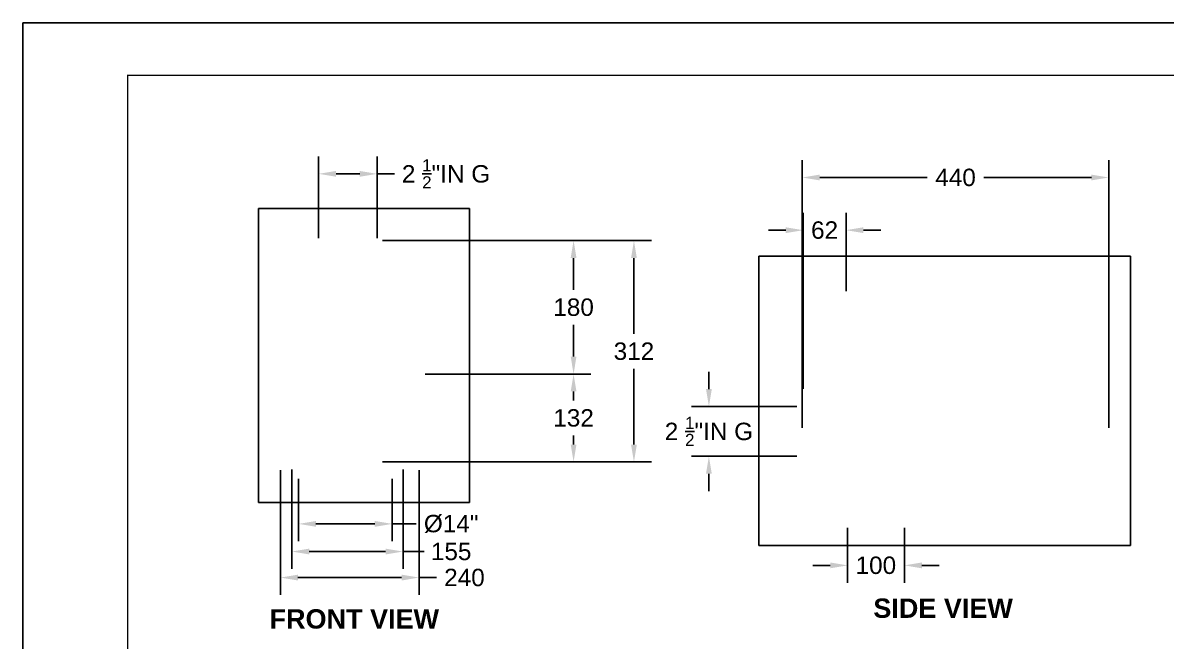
# Model space of a CAD drawing. Header units: millimetres. Extents: x 48.9 to 66.8, y 20.2 to 32.9.
# Drawn here: x 48.91 to 60.74, y 26.52 to 32.91 of the extents above; entities that cross this region are included whole.
import ezdxf

# ---------------------------------------------------------------- set-up
doc = ezdxf.new("R2010")
doc.units = ezdxf.units.MM
doc.header["$MEASUREMENT"] = 0
doc.layers.add('.1', color=1, linetype='Continuous')
doc.layers.add('template', color=7, linetype='Continuous')
doc.styles.add('arial', font='arial.ttf')
doc.dimstyles.get("Standard").update_dxf_attribs({"dimtxt": 0.18, "dimasz": 0.18, "dimexe": 0.18, "dimexo": 0.0625, "dimgap": 0.09, "dimtad": 0, "dimtih": 1, "dimtoh": 1, "dimzin": 0, "dimdsep": 46, "dimtxsty": 'arial', "dimcen": 0.09, "dimadec": 0, "dimazin": 0, "dimtfac": 1, "dimtofl": 0, "dimtmove": 0, "dimatfit": 3, "dimfxl": 1, "dimtolj": 1, "dimtzin": 0, "dimarcsym": 0})
picture_1 = doc.add_image_def('image1.png', size_in_pixel=(492, 383))
picture_2 = doc.add_image_def('image2.png', size_in_pixel=(285, 397))

# ---------------------------------------------------------------- blocks, each defined once
blk = doc.blocks.new('*D1')
at = {"color": 0, "lineweight": -2, "transparency": 16777216}
for p, q in [((56.9840899386046, 29.12467031258106), (56.9840899386046, 30.94510748092937)), ((57.42745858620543, 30.13512515731215), (57.42745858620543, 30.94510748092937)), ((56.8040899386046, 30.76510748092937), (56.6240899386046, 30.76510748092937)), ((57.60745858620543, 30.76510748092937), (57.78745858620543, 30.76510748092937))]:
    blk.add_line(p, q, dxfattribs=at)
at = {"color": 0, "transparency": 16777216}
for points in [[(56.8040899386046, 30.79510748092937), (56.8040899386046, 30.73510748092937), (56.9840899386046, 30.76510748092937)], [(57.60745858620543, 30.79510748092937), (57.60745858620543, 30.73510748092937), (57.42745858620543, 30.76510748092937)]]:
    blk.add_solid(points, dxfattribs=at)
at = {"layer": 'Defpoints', "color": 0, "transparency": 16777216}
for p in [(57.42745858620543, 30.76510748092937), (57.42745858620543, 30.07262515731215), (56.9840899386046, 29.06217031258106)]:
    blk.add_point(p, dxfattribs=at)
at = {"color": 0, "transparency": 16777216, "insert": (57.20577426240501, 30.76510748092937), "char_height": 0.18, "attachment_point": 5, "style": 'arial'}
blk.add_mtext('\\A1;62', dxfattribs=at)
blk = doc.blocks.new('*D2')
at = {"color": 0, "lineweight": -2, "transparency": 16777216}
for p, q in [((56.97530641774381, 28.72180903022901), (56.97530641774381, 31.48966656786195)), ((60.14605032075116, 28.72180903022901), (60.14605032075116, 31.48966656786195)), ((57.15530641774381, 31.30966656786195), (58.26851602272634, 31.30966656786195)), ((59.96605032075116, 31.30966656786195), (58.85284071576863, 31.30966656786195))]:
    blk.add_line(p, q, dxfattribs=at)
at = {"color": 0, "transparency": 16777216}
for points in [[(57.15530641774381, 31.33966656786195), (57.15530641774381, 31.27966656786195), (56.97530641774381, 31.30966656786195)], [(59.96605032075116, 31.33966656786195), (59.96605032075116, 31.27966656786195), (60.14605032075116, 31.30966656786195)]]:
    blk.add_solid(points, dxfattribs=at)
at = {"layer": 'Defpoints', "color": 0, "transparency": 16777216}
for p in [(60.14605032075116, 31.30966656786195), (56.97530641774381, 28.65930903022901), (60.14605032075116, 28.65930903022901)]:
    blk.add_point(p, dxfattribs=at)
at = {"color": 0, "transparency": 16777216, "insert": (58.56067836924748, 31.30966656786195), "char_height": 0.18, "attachment_point": 5, "style": 'arial'}
blk.add_mtext('\\A1;440', dxfattribs=at)
blk = doc.blocks.new('*D3')
at = {"color": 0, "lineweight": -2, "transparency": 16777216}
for p, q in [((57.44388377975167, 27.68694396657173), (57.44388377975167, 27.11926855958011)), ((58.03249443443781, 27.68694396657173), (58.03249443443781, 27.11926855958011)), ((57.26388377975167, 27.29926855958011), (57.08388377975167, 27.29926855958011)), ((58.21249443443781, 27.29926855958011), (58.39249443443781, 27.29926855958011))]:
    blk.add_line(p, q, dxfattribs=at)
at = {"color": 0, "transparency": 16777216}
for points in [[(57.26388377975167, 27.32926855958011), (57.26388377975167, 27.26926855958011), (57.44388377975167, 27.29926855958011)], [(58.21249443443781, 27.32926855958011), (58.21249443443781, 27.26926855958011), (58.03249443443781, 27.29926855958011)]]:
    blk.add_solid(points, dxfattribs=at)
at = {"layer": 'Defpoints', "color": 0, "transparency": 16777216}
for p in [(57.44388377975167, 27.74944396657173), (58.03249443443781, 27.74944396657173), (57.44388377975167, 27.29926855958011)]:
    blk.add_point(p, dxfattribs=at)
at = {"color": 0, "transparency": 16777216, "insert": (57.73629704686658, 27.29926855958011), "char_height": 0.18, "attachment_point": 5, "style": 'arial'}
blk.add_mtext('\\A1;100', dxfattribs=at)
blk = doc.blocks.new('*D4')
at = {"color": 0, "lineweight": -2, "transparency": 16777216}
for p, q in [((56.00891949035805, 29.1218405482962), (56.00891949035805, 29.3018405482962)), ((56.91730641851493, 28.9418405482962), (55.82891949035805, 28.9418405482962)), ((56.91730641851493, 28.42697428822332), (55.82891949035805, 28.42697428822332)), ((56.00891949035805, 28.24697428822332), (56.00891949035805, 28.06697428822332))]:
    blk.add_line(p, q, dxfattribs=at)
at = {"color": 0, "transparency": 16777216}
for points in [[(55.97891949035805, 29.12184054829619), (56.03891949035805, 29.1218405482962), (56.00891949035805, 28.9418405482962)], [(55.97891949035805, 28.24697428822332), (56.03891949035805, 28.24697428822332), (56.00891949035805, 28.42697428822332)]]:
    blk.add_solid(points, dxfattribs=at)
at = {"layer": 'Defpoints', "color": 0, "transparency": 16777216}
for p in [(56.00891949035805, 28.9418405482962), (56.97980641851493, 28.9418405482962), (56.97980641851493, 28.42697428822332)]:
    blk.add_point(p, dxfattribs=at)
at = {"color": 0, "transparency": 16777216, "insert": (56.00891949035804, 28.68440741825973), "char_height": 0.18, "width": 1.259953541146376, "attachment_point": 5, "style": 'arial'}
blk.add_mtext('\\A1;2 {\\H0.7x;\\S1/2;\\H1.42857x;"IN G}', dxfattribs=at)
blk = doc.blocks.new('*D5')
at = {"color": 0, "lineweight": -2, "transparency": 16777216}
for p, q in [((51.57584335635892, 28.28544047568278), (51.57584335635892, 26.99322061874249)), ((53.00962860486106, 28.28544047568278), (53.00962860486106, 26.99322061874249)), ((51.75584335635892, 27.17322061874249), (52.82962860486106, 27.17322061874249)), ((53.00962860486106, 27.17322061874249), (53.18962860486106, 27.17322061874249))]:
    blk.add_line(p, q, dxfattribs=at)
at = {"color": 0, "transparency": 16777216}
for points in [[(51.75584335635892, 27.20322061874249), (51.75584335635892, 27.14322061874249), (51.57584335635892, 27.17322061874249)], [(52.82962860486106, 27.20322061874249), (52.82962860486106, 27.14322061874249), (53.00962860486106, 27.17322061874249)]]:
    blk.add_solid(points, dxfattribs=at)
at = {"layer": 'Defpoints', "color": 0, "transparency": 16777216}
for p in [(51.57584335635892, 28.34794047568278), (53.00962860486106, 28.34794047568278), (53.00962860486106, 27.17322061874249)]:
    blk.add_point(p, dxfattribs=at)
at = {"color": 0, "transparency": 16777216, "insert": (53.47970363896748, 27.17322061874249), "char_height": 0.18, "width": 0.8638112855154783, "attachment_point": 5, "style": 'arial'}
blk.add_mtext('\\A1;240', dxfattribs=at)
blk = doc.blocks.new('*D6')
at = {"color": 0, "lineweight": -2, "transparency": 16777216}
for p, q in [((51.69369594790055, 28.28921035509362), (51.69369594790055, 27.26235662848568)), ((52.84389563636694, 28.28921035509362), (52.84389563636694, 27.26235662848568)), ((51.87369594790055, 27.44235662848568), (52.66389563636694, 27.44235662848568)), ((52.84389563636694, 27.44235662848568), (53.06115412388851, 27.44235662848568))]:
    blk.add_line(p, q, dxfattribs=at)
at = {"color": 0, "transparency": 16777216}
for points in [[(51.87369594790055, 27.47235662848568), (51.87369594790055, 27.41235662848568), (51.69369594790055, 27.44235662848568)], [(52.66389563636694, 27.47235662848568), (52.66389563636694, 27.41235662848568), (52.84389563636694, 27.44235662848568)]]:
    blk.add_solid(points, dxfattribs=at)
at = {"layer": 'Defpoints', "color": 0, "transparency": 16777216}
for p in [(51.69369594790055, 28.35171035509362), (52.84389563636694, 28.35171035509362), (52.84389563636694, 27.44235662848568)]:
    blk.add_point(p, dxfattribs=at)
at = {"color": 0, "transparency": 16777216, "insert": (53.34220460137828, 27.44235662848568), "char_height": 0.18, "attachment_point": 5, "style": 'arial'}
blk.add_mtext('\\A1;155', dxfattribs=at)
blk = doc.blocks.new('*D7')
at = {"color": 0, "lineweight": -2, "transparency": 16777216}
for p, q in [((51.76340368095254, 28.19483363259864), (51.76340368095254, 27.54831370180349)), ((52.73237407162355, 28.19483363259864), (52.73237407162355, 27.54831370180349)), ((51.94340368095254, 27.72831370180349), (52.55237407162355, 27.72831370180349)), ((52.73237407162355, 27.72831370180349), (52.98100645347615, 27.72831370180349))]:
    blk.add_line(p, q, dxfattribs=at)
at = {"color": 0, "transparency": 16777216}
for points in [[(51.94340368095254, 27.75831370180349), (51.94340368095254, 27.69831370180349), (51.76340368095254, 27.72831370180349)], [(52.55237407162355, 27.75831370180349), (52.55237407162355, 27.69831370180349), (52.73237407162355, 27.72831370180349)]]:
    blk.add_solid(points, dxfattribs=at)
at = {"layer": 'Defpoints', "color": 0, "transparency": 16777216}
for p in [(51.76340368095254, 28.25733363259864), (52.73237407162355, 28.25733363259864), (52.73237407162355, 27.72831370180349)]:
    blk.add_point(p, dxfattribs=at)
at = {"color": 0, "transparency": 16777216, "insert": (53.34229567584995, 27.72831370180349), "char_height": 0.18, "width": 0.42, "attachment_point": 5, "style": 'arial'}
blk.add_mtext('\\A1;Ø14"', dxfattribs=at)
blk = doc.blocks.new('*D8')
at = {"color": 0, "lineweight": -2, "transparency": 16777216}
for p, q in [((53.07423396690595, 29.27799663645415), (54.78876345078324, 29.27799663645415)), ((54.60876345078324, 29.09799663645415), (54.60876345078324, 29.00510939789772)), ((54.60876345078324, 28.54829310067827), (54.60876345078324, 28.6411803392347)), ((53.07423396690595, 28.36829310067827), (54.78876345078324, 28.36829310067827))]:
    blk.add_line(p, q, dxfattribs=at)
at = {"color": 0, "transparency": 16777216}
for points in [[(54.57876345078324, 29.09799663645415), (54.63876345078324, 29.09799663645415), (54.60876345078324, 29.27799663645415)], [(54.57876345078324, 28.54829310067827), (54.63876345078324, 28.54829310067827), (54.60876345078324, 28.36829310067827)]]:
    blk.add_solid(points, dxfattribs=at)
at = {"layer": 'Defpoints', "color": 0, "transparency": 16777216}
for p in [(53.01173396690595, 29.27799663645415), (54.60876345078324, 29.27799663645415), (53.01173396690595, 28.36829310067827)]:
    blk.add_point(p, dxfattribs=at)
at = {"color": 0, "transparency": 16777216, "insert": (54.60876345078324, 28.82314486856619), "char_height": 0.18, "attachment_point": 5, "style": 'arial'}
blk.add_mtext('\\A1;132', dxfattribs=at)
blk = doc.blocks.new('*D9')
at = {"color": 0, "lineweight": -2, "transparency": 16777216}
for p, q in [((52.63231647100898, 30.65732631222787), (55.4132634871488, 30.65732631222787)), ((55.2332634871488, 30.47732631222787), (55.2332634871488, 29.69477423578459)), ((55.2332634871488, 28.54829310067829), (55.2332634871488, 29.33084517712156)), ((52.63231647100898, 28.36829310067829), (55.4132634871488, 28.36829310067829))]:
    blk.add_line(p, q, dxfattribs=at)
at = {"color": 0, "transparency": 16777216}
for points in [[(55.2032634871488, 30.47732631222787), (55.26326348714881, 30.47732631222787), (55.2332634871488, 30.65732631222787)], [(55.2032634871488, 28.54829310067829), (55.26326348714881, 28.54829310067829), (55.2332634871488, 28.36829310067829)]]:
    blk.add_solid(points, dxfattribs=at)
at = {"layer": 'Defpoints', "color": 0, "transparency": 16777216}
for p in [(52.56981647100898, 30.65732631222787), (55.2332634871488, 30.65732631222787), (52.56981647100898, 28.36829310067829)]:
    blk.add_point(p, dxfattribs=at)
at = {"color": 0, "transparency": 16777216, "insert": (55.2332634871488, 29.51280970645306), "char_height": 0.18, "attachment_point": 5, "style": 'arial'}
blk.add_mtext('\\A1;312', dxfattribs=at)
blk = doc.blocks.new('*D10')
at = {"color": 0, "lineweight": -2, "transparency": 16777216}
for p, q in [((54.08528997907874, 30.65732631222788), (54.78876345078324, 30.65732631222788)), ((54.60876345078324, 30.47732631222788), (54.60876345078324, 30.14956461213093)), ((54.60876345078324, 29.45799663645416), (54.60876345078324, 29.78575833655112)), ((54.08528997907874, 29.27799663645416), (54.78876345078324, 29.27799663645416))]:
    blk.add_line(p, q, dxfattribs=at)
at = {"color": 0, "transparency": 16777216}
for points in [[(54.57876345078324, 30.47732631222788), (54.63876345078324, 30.47732631222788), (54.60876345078324, 30.65732631222788)], [(54.57876345078324, 29.45799663645416), (54.63876345078324, 29.45799663645416), (54.60876345078324, 29.27799663645416)]]:
    blk.add_solid(points, dxfattribs=at)
at = {"layer": 'Defpoints', "color": 0, "transparency": 16777216}
for p in [(54.02278997907874, 30.65732631222788), (54.02278997907874, 29.27799663645416), (54.60876345078324, 29.27799663645416)]:
    blk.add_point(p, dxfattribs=at)
at = {"color": 0, "transparency": 16777216, "insert": (54.60876345078324, 29.967661474341), "char_height": 0.18, "attachment_point": 5, "style": 'arial'}
blk.add_mtext('\\A1;180', dxfattribs=at)
blk = doc.blocks.new('*D11')
at = {"color": 0, "lineweight": -2, "transparency": 16777216}
for p, q in [((51.97065707193269, 30.68159592012319), (51.97065707193269, 31.52755050896666)), ((52.57671301782506, 30.68159592012319), (52.57671301782506, 31.52755050896666)), ((52.15065707193269, 31.34755050896666), (52.39671301782506, 31.34755050896666)), ((52.57671301782506, 31.34755050896666), (52.75671301782506, 31.34755050896666))]:
    blk.add_line(p, q, dxfattribs=at)
at = {"color": 0, "transparency": 16777216}
for points in [[(52.15065707193269, 31.37755050896666), (52.15065707193269, 31.31755050896666), (51.97065707193269, 31.34755050896666)], [(52.39671301782506, 31.37755050896666), (52.39671301782506, 31.31755050896666), (52.57671301782506, 31.34755050896666)]]:
    blk.add_solid(points, dxfattribs=at)
at = {"layer": 'Defpoints', "color": 0, "transparency": 16777216}
for p in [(52.57671301782506, 31.34755050896666), (51.97065707193269, 30.61909592012319), (52.57671301782506, 30.61909592012319)]:
    blk.add_point(p, dxfattribs=at)
at = {"color": 0, "transparency": 16777216, "insert": (53.28905749258631, 31.34755050896666), "char_height": 0.18, "attachment_point": 5, "style": 'arial'}
blk.add_mtext('\\A1;2 {\\H0.7x;\\S1/2;}"IN G', dxfattribs=at)

msp = doc.modelspace()

# ---------------------------------------------------------------- linework, layer by layer
at = {"layer": '.1', "color": 0}
msp.add_line((66.80652973683667, 32.90834916443597), (48.91080064248612, 32.90834916443597), dxfattribs=at)
at = {"layer": 'template'}
msp.add_line((48.91080064248612, 32.90834916443597), (48.91080064248612, 20.21865035207832), dxfattribs=at)
at = {"layer": 'template', "linetype": 'Continuous', "const_width": 0.01538348159496552}
msp.add_lwpolyline([(49.99539028456806, 20.76094517311934), (66.2642349157957, 20.76094517311934), (66.2642349157957, 32.36605434339523), (49.99539028456806, 32.36605434339523)], close=True, dxfattribs=at)

# ---------------------------------------------------------------- texts
at = {"char_height": 0.2, "attachment_point": 1, "style": 'arial'}
for s, width, insert in [('{\\fArial|b1|i0|c0|p34;SIDE VIEW}', 2.692473546967847, (57.71007332098293, 26.95686744864451)), ('{\\fArial|b1|i0|c0|p34;FRONT VIEW}', 2.924578665857041, (51.46322095079398, 26.84599775558976))]:
    msp.add_mtext_dynamic_manual_height_columns(s, width=width, gutter_width=1, heights=[0], dxfattribs=dict(at, insert=insert))

# ---------------------------------------------------------------- dimensions: what is measured, and where the dimension line sits
for base, p1, p2, text, picture, middle in [((52.57671301782506, 31.34755050896666), (51.97065707193269, 30.61909592012319), (52.57671301782506, 30.61909592012319), '2 {\\H0.7x;\\S1/2;}"IN G', '*D11', (53.28905749258631, 31.34755050896666)), ((60.14605032075116, 31.30966656786195), (56.97530641774381, 28.65930903022901), (60.14605032075116, 28.65930903022901), '440', '*D2', (58.56067836924748, 31.30966656786195)), ((57.42745858620543, 30.76510748092937), (56.9840899386046, 29.06217031258106), (57.42745858620543, 30.07262515731215), '62', '*D1', (57.20577426240501, 30.76510748092937))]:
    dim = msp.add_linear_dim(base=base, p1=p1, p2=p2, text=text, dimstyle='Standard')
    dim.commit()
    dim.dimension.update_dxf_attribs({"geometry": picture, "text_midpoint": middle})
for base, p1, p2, text, picture, middle in [((55.2332634871488, 30.65732631222787), (52.56981647100895, 28.36829310067827), (52.56981647100895, 30.65732631222785), '312', '*D9', (55.2332634871488, 29.51280970645306)), ((54.60876345078324, 29.27799663645416), (54.02278997907871, 30.65732631222787), (54.02278997907871, 29.27799663645415), '180', '*D10', (54.60876345078324, 29.967661474341)), ((54.60876345078324, 29.27799663645415), (53.01173396690592, 28.36829310067826), (53.01173396690592, 29.27799663645413), '132', '*D8', (54.60876345078324, 28.82314486856619))]:
    dim = msp.add_linear_dim(base=base, p1=p1, p2=p2, angle=90, text=text, dimstyle='Standard')
    dim.commit()
    dim.dimension.update_dxf_attribs({"geometry": picture, "text_midpoint": middle})
dim = msp.add_linear_dim(base=(56.00891949035805, 28.9418405482962), p1=(56.9798064185149, 28.42697428822331), p2=(56.9798064185149, 28.94184054829618), angle=90, text='2 {\\H0.7x;\\S1/2;\\H1.42857x;"IN G}', dimstyle='Standard')
dim.commit()
dim.dimension.update_dxf_attribs({"geometry": '*D4', "text_midpoint": (56.00891949035804, 28.68440741825973), "dimtype": 160})
for base, p1, p2, text, picture, middle in [((53.00962860486106, 27.17322061874249), (51.57584335635892, 28.34794047568278), (53.00962860486106, 28.34794047568278), '240', '*D5', (53.47970363896748, 27.17322061874249)), ((52.84389563636694, 27.44235662848568), (51.69369594790055, 28.35171035509362), (52.84389563636694, 28.35171035509362), '155', '*D6', (53.34220460137828, 27.44235662848568)), ((52.73237407162355, 27.72831370180349), (51.76340368095254, 28.25733363259864), (52.73237407162355, 28.25733363259864), 'Ø14"', '*D7', (53.34229567584995, 27.72831370180349)), ((57.44388377975167, 27.29926855958011), (58.03249443443781, 27.74944396657173), (57.44388377975167, 27.74944396657173), '100', '*D3', (57.73629704686658, 27.29926855958011))]:
    dim = msp.add_linear_dim(base=base, p1=p1, p2=p2, text=text, dimstyle='Standard')
    dim.commit()
    dim.dimension.update_dxf_attribs({"geometry": picture, "text_midpoint": middle, "dimtype": 160})

# ---------------------------------------------------------------- pictures from other files: only their frames are drawn
image = msp.add_image(picture_2, insert=(51.34822202603118, 27.94870422376128), size_in_units=(2.1834367321237016, 3.0414890619407347))
image.dxf.flags = 7
image = msp.add_image(picture_1, insert=(56.52651907749367, 27.50376285743397), size_in_units=(3.8436268719330244, 2.9920916503055857))
image.dxf.flags = 7

doc.saveas('drawing.dxf')
